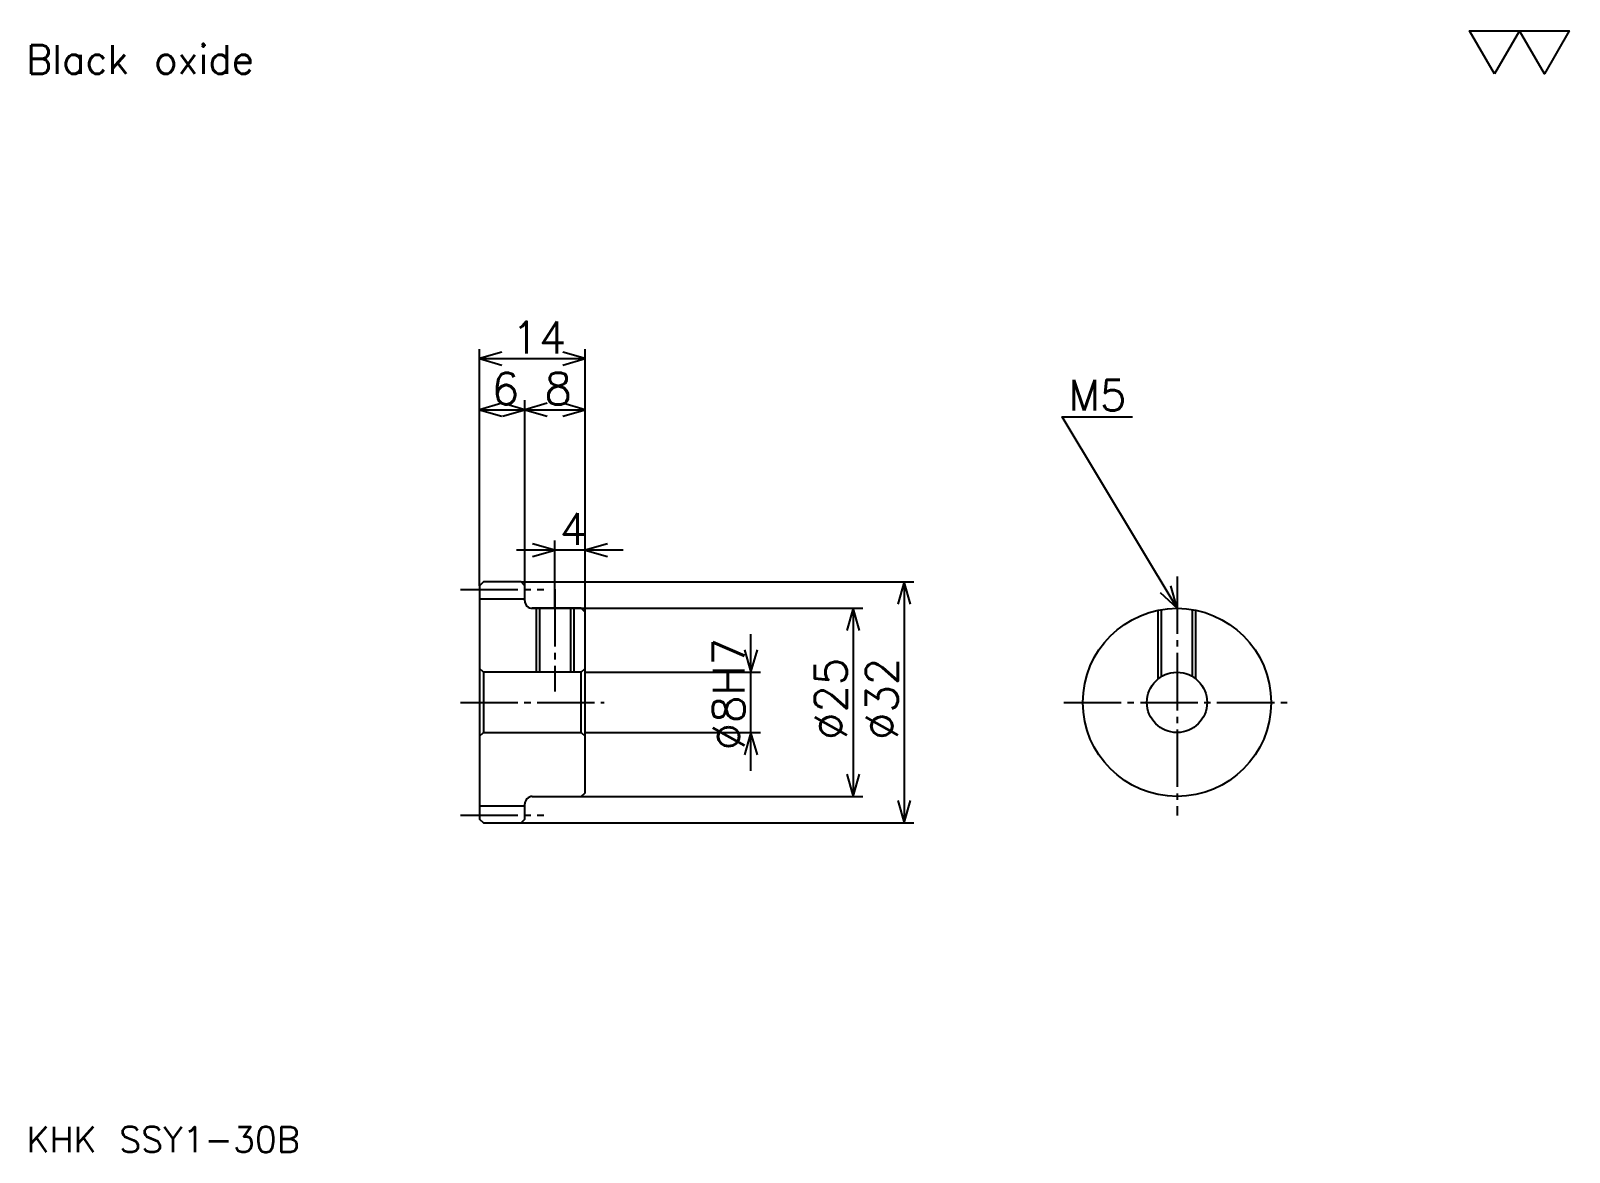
# Model space of a CAD drawing. Extents: x 9 to 213, y 9 to 158.
import ezdxf

# ---------------------------------------------------------------- set-up
doc = ezdxf.new("R2010")
doc.units = 0
doc.linetypes.add('DASHDOT', pattern=[10.173913, 7.630435, -0.847826, 0.847826, -0.847826])
doc.layers.get('0').update_dxf_attribs({"linetype": 'CONTINUOUS'})
doc.layers.add('DASHDOT', color=6, linetype='DASHDOT')
doc.styles.add('KANJI', font='TXT', dxfattribs={"bigfont": 'BIGFONT'})

msp = doc.modelspace()

# ---------------------------------------------------------------- linework, layer by layer
at = {"color": 5}
for p, q in [((68.67392, 85.097824), (68.67392, 116.043472)), ((68.67392, 114.771736), (82.67392, 114.771736)), ((82.67392, 85.097824), (82.67392, 116.043472)), ((74.67392, 85.097824), (74.67392, 109.260864)), ((68.67392, 107.989128), (74.67392, 107.989128)), ((74.67392, 107.989128), (82.67392, 107.989128)), ((78.67392, 85.097824), (78.67392, 90.608696)), ((87.76088, 89.336952), (73.58696, 89.336952)), ((68.67392, 84.597824), (68.67392, 85.097824)), ((74.17392, 85.097824), (82.67392, 85.097824)), ((74.67392, 84.597824), (74.67392, 85.097824)), ((78.67392, 81.597824), (78.67392, 85.097824)), ((82.67392, 85.097824), (126.33696, 85.097824)), ((82.67392, 81.097824), (82.67392, 85.097824)), ((125.065224, 85.097824), (125.065224, 53.097824)), ((75.67392, 81.597824), (82.67392, 81.597824)), ((82.67392, 81.597824), (119.554352, 81.597824)), ((118.282616, 81.597824), (118.282616, 56.597824)), ((104.7174, 60.010868), (104.7174, 78.184784)), ((82.67392, 73.097824), (105.989136, 73.097824)), ((82.67392, 65.097824), (105.989136, 65.097824)), ((75.67392, 56.597824), (82.67392, 56.597824)), ((82.67392, 56.597824), (119.554352, 56.597824)), ((74.17392, 53.097824), (82.67392, 53.097824)), ((82.67392, 53.097824), (126.33696, 53.097824))]:
    msp.add_line(p, q, dxfattribs=at)
at = {"color": 4}
for p, q in [((68.67392, 82.847824), (74.67392, 82.847824)), ((82.17392, 73.097824), (82.67392, 73.597824)), ((69.17392, 73.097824), (69.17392, 65.097824)), ((82.17392, 65.097824), (82.67392, 64.597824)), ((68.67392, 55.347824), (74.67392, 55.347824))]:
    msp.add_line(p, q, dxfattribs=at)
at = {"color": 7}
msp.add_lwpolyline([(203.478256, 152.608688), (200.171738, 158.339996), (213.397827, 158.339996), (210.091293, 152.608688), (206.784775, 158.339996), (203.478256, 152.608688)], dxfattribs=at)
at = {"color": 5}
for points in [[(71.641312, 115.619568), (68.67392, 114.771736), (71.641312, 113.923904)], [(79.706528, 113.923904), (82.67392, 114.771736), (79.706528, 115.619568)], [(71.641312, 108.83696), (68.67392, 107.989128), (71.641312, 107.141296)], [(71.706528, 107.141296), (74.67392, 107.989128), (71.706528, 108.83696)], [(77.641312, 108.83696), (74.67392, 107.989128), (77.641312, 107.141296)], [(79.706528, 107.141296), (82.67392, 107.989128), (79.706528, 108.83696)], [(161.304352, 81.597824), (146.043488, 107.032608), (155.369568, 107.032608)], [(75.706528, 88.489128), (78.67392, 89.336952), (75.706528, 90.184784)], [(85.641312, 90.184784), (82.67392, 89.336952), (85.641312, 88.489128)], [(125.913055, 82.130432), (125.065224, 85.097824), (124.217392, 82.130432)], [(159.050629, 83.706139), (161.304352, 81.597824), (160.504639, 84.578545)], [(119.130447, 78.630432), (118.282616, 81.597824), (117.434784, 78.630432)], [(103.869568, 76.065216), (104.7174, 73.097824), (105.565231, 76.065216)], [(105.565231, 62.130432), (104.7174, 65.097824), (103.869568, 62.130432)], [(117.434784, 59.565216), (118.282616, 56.597824), (119.130447, 59.565216)], [(124.217392, 56.065216), (125.065224, 53.097824), (125.913055, 56.065216)]]:
    msp.add_lwpolyline(points, dxfattribs=at)
at = {"color": 4}
for points in [[(74.67392, 82.597824), (74.67392, 84.597824), (74.17392, 85.097824), (69.17392, 85.097824), (68.67392, 84.597824), (68.67392, 64.597824)], [(75.67392, 56.597824), (82.17392, 56.597824), (82.67392, 57.097824), (82.67392, 81.097824), (82.17392, 81.597824), (75.67392, 81.597824)], [(76.17392, 81.597824), (76.17392, 73.097824)], [(76.608917, 81.597824), (76.608917, 73.097824)], [(80.738922, 81.597824), (80.738922, 73.097824)], [(81.17392, 81.597824), (81.17392, 73.097824)], [(158.804352, 72.220322), (158.804352, 81.345276)], [(159.239349, 72.523575), (159.239349, 81.426071)], [(163.369354, 72.523575), (163.369354, 81.426071)], [(163.804352, 72.220322), (163.804352, 81.345276)], [(68.67392, 64.597824), (69.17392, 65.097824), (82.17392, 65.097824), (82.17392, 73.097824), (69.17392, 73.097824), (68.67392, 73.597824)], [(68.67392, 64.597824), (68.67392, 53.597824), (69.17392, 53.097824), (74.17392, 53.097824), (74.67392, 53.597824), (74.67392, 55.597824)]]:
    msp.add_lwpolyline(points, dxfattribs=at)
for radius in [12.5, 4]:
    msp.add_circle((161.304352, 69.097824), radius, dxfattribs=at)
for centre, start, end in [((75.67392, 82.597824), 180, 270), ((75.67392, 55.597824), 90, 180)]:
    msp.add_arc(centre, 1, start, end, dxfattribs=at)
at = {"layer": 'DASHDOT', "color": 7}
for p, q in [((161.304352, 85.836952), (161.304352, 54.054344)), ((66.13044, 84.097824), (77.2174, 84.097824)), ((66.13044, 69.097824), (85.2174, 69.097824)), ((146.26088, 69.097824), (176.347839, 69.097824)), ((66.13044, 54.097824), (77.2174, 54.097824))]:
    msp.add_line(p, q, dxfattribs=at)
msp.add_lwpolyline([(78.67392, 84.141304), (78.67392, 70.554344)], dxfattribs=at)

# ---------------------------------------------------------------- texts
at = {"color": 7, "style": 'KANJI'}
for s, height, p in [('Black oxide', 3.815217, (8.478261, 152.608688)), ('14', 4.23913, (72.918488, 115.449997)), ('6', 4.23913, (70.296204, 108.667389)), ('8', 4.23913, (77.296204, 108.667389)), ('M5', 4.069565, (146.891312, 107.880432)), ('4', 4.23913, (79.296204, 90.015213)), ('KHK SSY1-30B', 3.391304, (8.478261, 9.326087))]:
    msp.add_text(s, height=height, dxfattribs=at).set_placement(p)
for s, p in [('%%c8H7', (103.869568, 62.739128)), ('%%c25', (117.434784, 64.116844)), ('%%c32', (124.217392, 64.116844))]:
    msp.add_text(s, height=4.23913, rotation=90, dxfattribs=at).set_placement(p)

doc.saveas('drawing.dxf')
